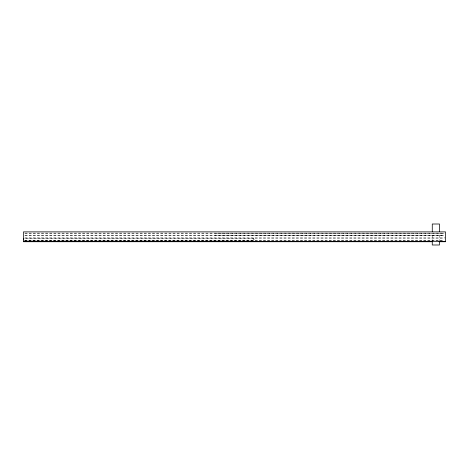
<?xml version="1.0" encoding="UTF-8"?>
<svg xmlns="http://www.w3.org/2000/svg" width="469" height="469" viewBox="0 0 469 469"><rect width="100%" height="100%" fill="white"/><g stroke="black" fill="none" stroke-linecap="round" stroke-linejoin="round"><path stroke-width="0.35" stroke-dasharray="2.35 1.76" d="M24.195 240.169L253.324 240.169L254.046 239.325L253.324 238.481L24.195 238.481M24.916 233.093L444.061 233.093M24.939 233.292L444.084 233.292M444.096 233.656L215.699 233.656L214.978 234.5L215.699 235.344L444.829 235.344M24.916 235.508L444.061 235.508M24.939 235.708L444.084 235.708M24.916 237.918L445.527 237.918M24.939 238.117L444.084 238.117M24.916 240.327L444.061 240.327M24.939 240.533L444.084 240.533M439.453 235.344L439.453 240.855M432.266 235.344L432.266 240.855M253.324 238.481A0.856 0.856 0 0 1 253.324 240.169"/><path stroke-width="0.7" d="M23.45 241.535L445.527 241.535M432.359 241.734L23.473 241.734L23.45 231.885L445.527 231.885L445.55 241.734L438.955 241.734M439.465 231.586L439.465 224.006L432.271 224.006L432.271 231.586M439.453 241.547L439.453 244.994L432.266 244.994L432.266 241.547M23.679 239.882A0.856 0.856 0 0 1 23.679 238.768"/></g></svg>
